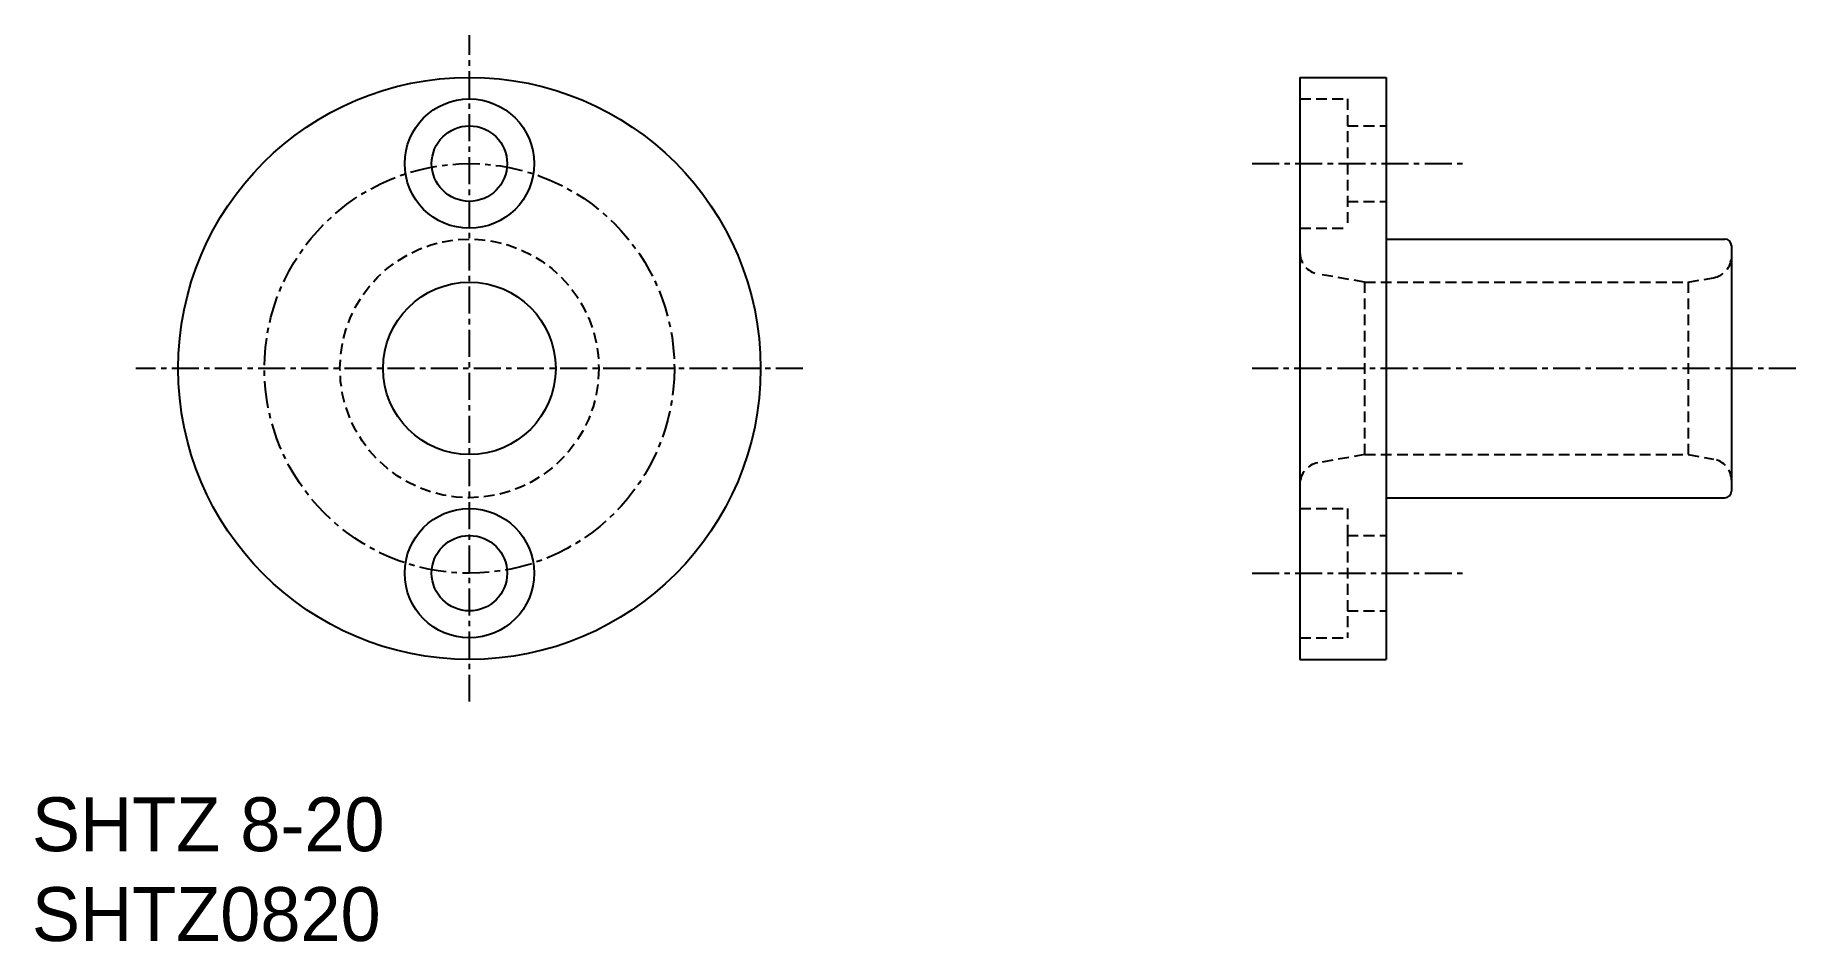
# Model space of a CAD drawing. Extents: x 37.7 to 119.3, y 40.5 to 82.6.
import ezdxf

# ---------------------------------------------------------------- set-up
doc = ezdxf.new("R2010")
doc.units = 0
doc.linetypes.add('CENTER', pattern=[2, 1.25, -0.25, 0.25, -0.25])
doc.linetypes.add('DASHED', pattern=[0.75, 0.5, -0.25])
doc.layers.get('0').update_dxf_attribs({"linetype": 'CONTINUOUS'})
doc.layers.add('CENTER', color=1, linetype='CENTER')

msp = doc.modelspace()

# ---------------------------------------------------------------- linework, layer by layer
at = {"color": 7, "linetype": 'CONTINUOUS'}
for p, q in [((96.277, 80.605), (96.277, 53.605)), ((96.277, 80.605), (100.277, 80.605)), ((100.277, 80.605), (100.277, 73.105)), ((100.277, 73.105), (100.277, 61.105)), ((100.277, 73.105), (115.977, 73.105)), ((116.277, 72.805), (116.277, 61.405)), ((100.277, 61.105), (115.977, 61.105)), ((100.277, 61.105), (100.277, 59.355)), ((100.277, 59.355), (100.277, 53.605)), ((96.277, 53.605), (100.277, 53.605))]:
    msp.add_line(p, q, dxfattribs=at)
at = {"color": 3, "linetype": 'DASHED'}
for p, q in [((96.277, 79.605), (98.477, 79.605)), ((98.477, 79.605), (98.477, 73.605)), ((98.477, 78.355), (100.277, 78.355)), ((98.477, 74.855), (100.277, 74.855)), ((96.277, 73.605), (98.477, 73.605)), ((99.277, 71.105), (97.103, 71.489)), ((99.277, 71.105), (99.277, 63.105)), ((99.277, 71.105), (114.277, 71.105)), ((114.277, 71.105), (115.451, 71.312)), ((114.277, 71.105), (114.277, 63.105)), ((99.277, 63.105), (97.103, 62.722)), ((99.277, 63.105), (114.277, 63.105)), ((114.277, 63.105), (115.451, 62.898)), ((96.277, 60.605), (98.477, 60.605)), ((98.477, 60.605), (98.477, 59.355)), ((98.477, 59.355), (100.277, 59.355)), ((98.477, 59.355), (98.477, 54.605)), ((98.477, 55.855), (100.277, 55.855)), ((96.277, 54.605), (98.477, 54.605))]:
    msp.add_line(p, q, dxfattribs=at)
at = {"color": 7, "linetype": 'CONTINUOUS'}
for centre, radius in [((57.78, 67.105), 13.5), ((57.78, 76.605), 3), ((57.78, 76.605), 1.75), ((57.78, 67.105), 4), ((57.78, 57.605), 3), ((57.78, 57.605), 1.75)]:
    msp.add_circle(centre, radius, dxfattribs=at)
at = {"color": 3, "linetype": 'DASHED'}
msp.add_circle((57.78, 67.105), 6, dxfattribs=at)
at = {"color": 7, "linetype": 'CONTINUOUS'}
for centre, start, end in [((115.977, 72.805), 0, 90), ((115.977, 61.405), 270, 0)]:
    msp.add_arc(centre, 0.3, start, end, dxfattribs=at)
at = {"color": 3, "linetype": 'DASHED'}
for centre, start, end in [((97.277, 72.473), 180, 260), ((115.277, 72.297), 280, 0), ((115.277, 61.914), 0, 80), ((97.277, 61.737), 100, 180)]:
    msp.add_arc(centre, 1, start, end, dxfattribs=at)
at = {"layer": 'CENTER', "color": 1, "linetype": 'CENTER'}
for p, q in [((57.78, 51.648), (57.78, 82.563)), ((94.06, 76.605), (103.95, 76.605)), ((73.237, 67.105), (42.322, 67.105)), ((119.261, 67.105), (94.06, 67.105)), ((94.06, 57.605), (103.95, 57.605))]:
    msp.add_line(p, q, dxfattribs=at)
msp.add_circle((57.78, 67.105), 9.5, dxfattribs=at)

# ---------------------------------------------------------------- texts
at = {"color": 7, "linetype": 'CONTINUOUS'}
for s, p in [('SHTZ 8-20', (37.502, 44.709)), ('SHTZ0820', (37.502, 40.542))]:
    msp.add_text(s, height=2.5, dxfattribs=at).set_placement(p)

doc.saveas('drawing.dxf')
